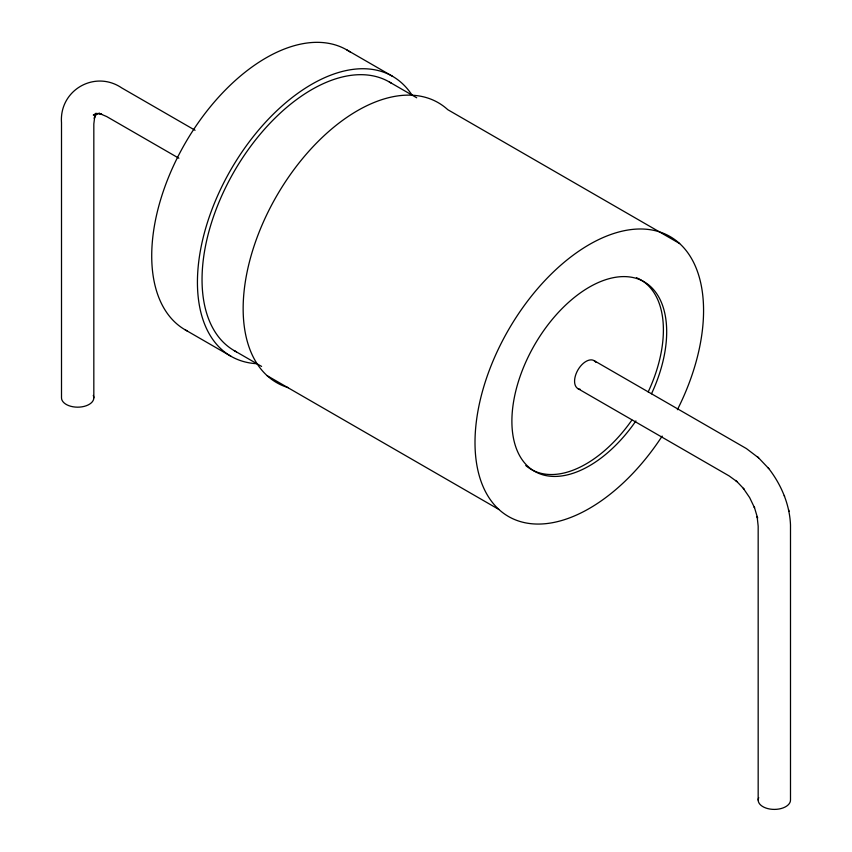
<?xml version="1.0" encoding="UTF-8"?>
<svg xmlns="http://www.w3.org/2000/svg" width="852" height="852" viewBox="0 0 852 852"><rect width="100%" height="100%" fill="white"/><g stroke="black" fill="none" stroke-linecap="round" stroke-linejoin="round"><path stroke-width="1.28" d="M94.721 116.692L93.826 123.977L93.826 397.852M94.668 116.447L94.263 118.407L96.393 113.71M96.34 113.476L95.168 115.371L96.777 113.87M96.532 113.806L93.294 115.031L97.501 113.731M97.447 113.444L95.232 113.518L101.644 114.147L98.8 113.199L106.681 116.554L178.867 158.227M346.817 49.906L392.527 76.297M679.63 243.544L447.779 109.684A161.624 93.315 -60 0 0 276.25 196.652A161.624 93.315 -60 0 0 288.274 387.649M389.268 81.941L416.692 97.778M195.076 130.26L121.783 87.948C94.796 69.587 59.086 90.195 61.504 122.752L61.504 397.852A16.167 9.329 0 0 0 79.779 407.096A16.167 9.329 0 0 0 93.273 395.435M594.078 360.62L746.373 448.557L758.621 457.865M577.912 388.618L729.152 475.938L737.044 481.689L735.84 480.432L743.892 488.92L743.274 488.271L749.653 497.611L754.542 507.803L754.297 506.94L757.62 518.154L757.13 516.493L758.173 526.195L758.173 800.071M234.162 350.587L261.596 366.424M267.081 375.636L498.942 509.496M185.193 329.841L230.903 356.232M768.206 467.993L768.823 468.643C781.284 484.809 789.655 504.427 790.496 524.97L790.496 800.071A16.167 9.329 0 0 1 772.221 809.325A16.167 9.329 0 0 1 758.727 797.653M757.417 456.608L768.823 468.643M788.558 509.709L789.048 511.381M784.319 495.481L784.575 496.343M580.287 389.343A16.167 9.329 -60 0 1 577.912 369.96A16.167 9.329 -60 0 1 595.889 362.313M187.429 331.066A161.624 93.315 -60 0 1 185.747 142.263A161.624 93.315 -60 0 1 350.065 51.94M257.038 363.719A161.624 93.315 -60 0 1 230.903 169.612A161.624 93.315 -60 0 1 412.07 95.19M236.441 351.823A155.096 89.545 -60 0 1 234.162 171.497A155.096 89.545 -60 0 1 391.473 83.294M662.174 436.086A161.624 93.315 -60 0 1 478.036 470.954A161.624 93.315 -60 0 1 615.325 233.001A161.624 93.315 -60 0 1 677.393 409.705M635.933 420.909A109.461 63.197 -60 0 1 513.735 439.525A109.461 63.197 -60 0 1 605.378 279.807A109.461 63.197 -60 0 1 651.482 393.805M636.444 277.72A109.461 63.197 -60 0 1 648.191 391.909M631.864 420.121A109.461 63.197 -60 0 1 525.769 465.522"/></g></svg>
